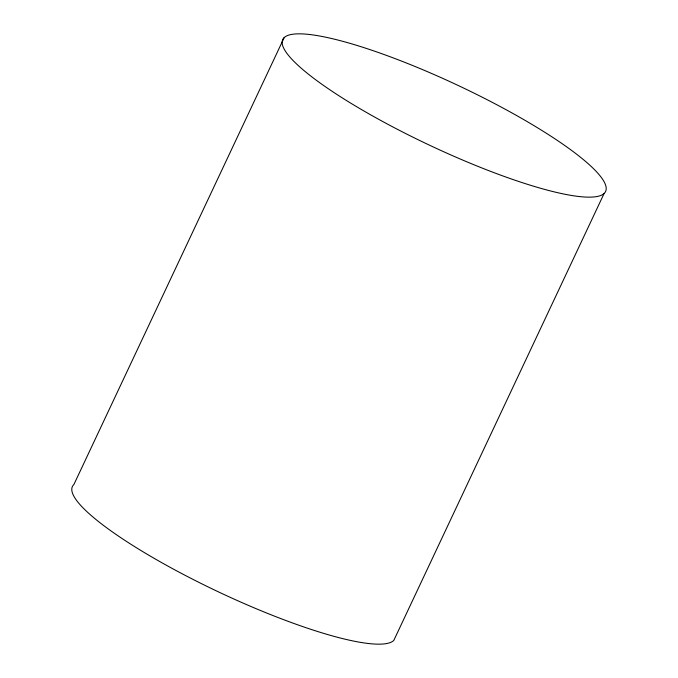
<?xml version="1.0" encoding="UTF-8"?>
<svg xmlns="http://www.w3.org/2000/svg" width="678" height="678" viewBox="0 0 678 678"><rect width="100%" height="100%" fill="white"/><g stroke="black" fill="none" stroke-linecap="round" stroke-linejoin="round"><path stroke-width="1.02" d="M284.218 37.544L73.868 484.558A178.407 33.12 25.2 0 0 207.934 586.834A178.407 33.12 25.2 0 0 393.782 640.456L604.132 193.442A178.407 33.12 25.2 0 0 386.613 55.452A178.407 33.12 25.2 0 0 341.78 97.581A178.407 33.12 25.2 0 0 604.132 193.442"/></g></svg>
